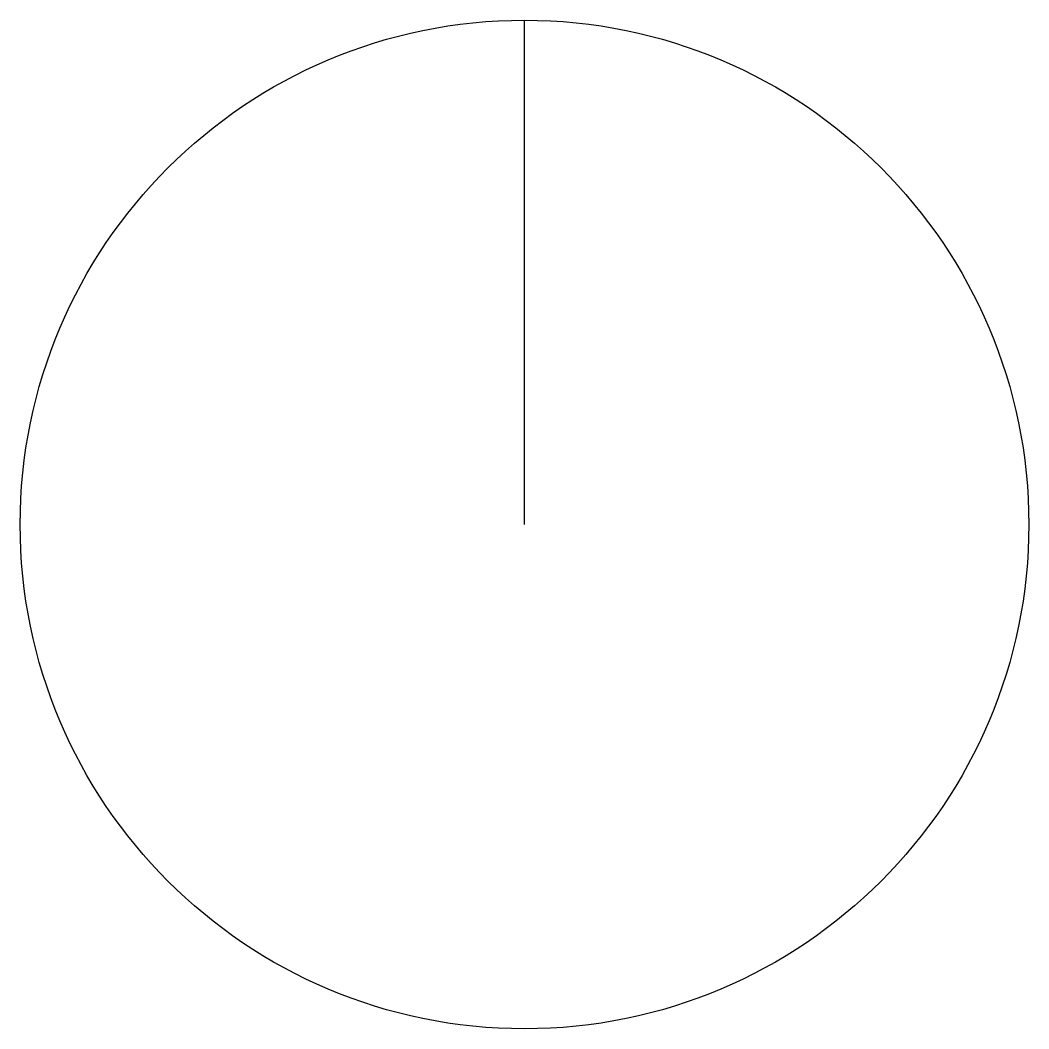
# Model space of a CAD drawing. Header units: inches. Extents: x -1200 to 1200, y -1200 to 1200.
import ezdxf

# ---------------------------------------------------------------- set-up
doc = ezdxf.new("R2010")
doc.units = ezdxf.units.IN
doc.header["$MEASUREMENT"] = 0

msp = doc.modelspace()

# ---------------------------------------------------------------- linework, layer by layer
msp.add_line((0, 0), (0, 1200))
msp.add_circle((0, 0), 1200)

doc.saveas('drawing.dxf')
